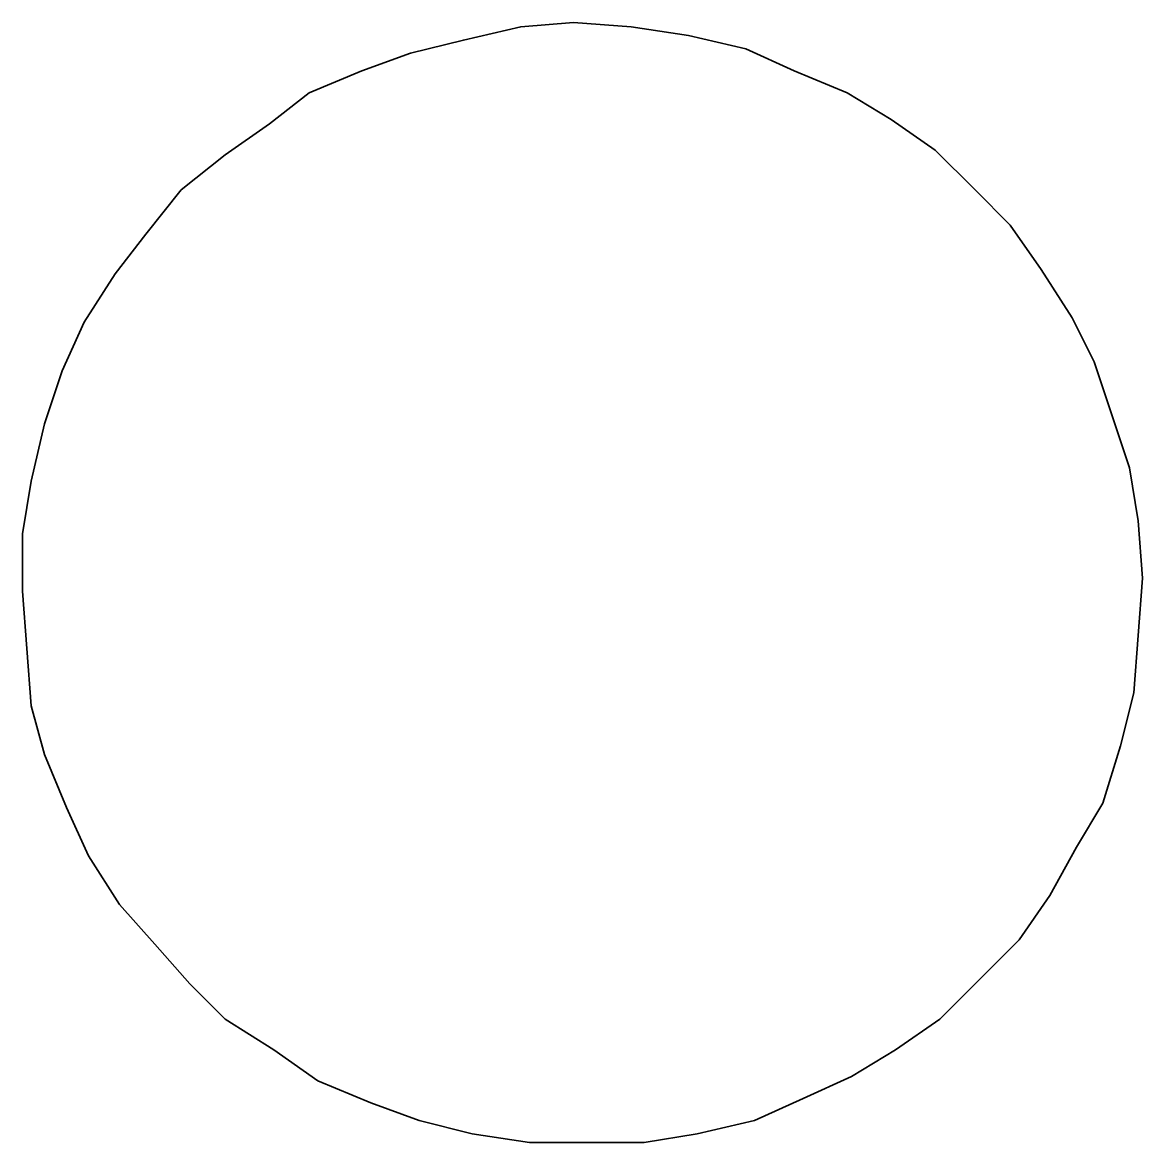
# Model space of a CAD drawing. Header units: centimetres. Extents: x -71 to 43, y 6 to 54.
# Drawn here: x 32.259 to 32.894, y 7.03 to 7.665 of the extents above; entities that cross this region are included whole.
import ezdxf

# ---------------------------------------------------------------- set-up
doc = ezdxf.new("R2010")
doc.units = ezdxf.units.CM
doc.header["$MEASUREMENT"] = 0
doc.layers.add('Camada 1', color=7, linetype='Continuous')

msp = doc.modelspace()

# ---------------------------------------------------------------- linework, layer by layer
at = {"layer": 'Camada 1', "color": 240, "lineweight": 35}
msp.add_open_spline([(32.89197, 7.31739), (32.89197, 7.31739), (32.89448, 7.34989), (32.89448, 7.34989), (32.89448, 7.34989), (32.89448, 7.34989), (32.89197, 7.3824), (32.89197, 7.3824), (32.89197, 7.3824), (32.89197, 7.3824), (32.88698, 7.41239), (32.88698, 7.41239), (32.88698, 7.41239), (32.88698, 7.41239), (32.87698, 7.44239), (32.87698, 7.44239), (32.87698, 7.44239), (32.87698, 7.44239), (32.86698, 7.47239), (32.86698, 7.47239), (32.86698, 7.47239), (32.86698, 7.47239), (32.85448, 7.49739), (32.85448, 7.49739), (32.85448, 7.49739), (32.85448, 7.49739), (32.83698, 7.52489), (32.83698, 7.52489), (32.83698, 7.52489), (32.83698, 7.52489), (32.81948, 7.54989), (32.81948, 7.54989), (32.81948, 7.54989), (32.81948, 7.54989), (32.79948, 7.56989), (32.79948, 7.56989), (32.79948, 7.56989), (32.79948, 7.56989), (32.77698, 7.59239), (32.77698, 7.59239), (32.77698, 7.59239), (32.77698, 7.59239), (32.75197, 7.60989), (32.75197, 7.60989), (32.75197, 7.60989), (32.75197, 7.60989), (32.72698, 7.62489), (32.72698, 7.62489), (32.72698, 7.62489), (32.72698, 7.62489), (32.69698, 7.63739), (32.69698, 7.63739), (32.69698, 7.63739), (32.69698, 7.63739), (32.66948, 7.64989), (32.66948, 7.64989), (32.66948, 7.64989), (32.66948, 7.64989), (32.63698, 7.65739), (32.63698, 7.65739), (32.63698, 7.65739), (32.63698, 7.65739), (32.60448, 7.66239), (32.60448, 7.66239), (32.60448, 7.66239), (32.60448, 7.66239), (32.57197, 7.66489), (32.57197, 7.66489), (32.57197, 7.66489), (32.57197, 7.66489), (32.54198, 7.66239), (32.54198, 7.66239), (32.54198, 7.66239), (32.54198, 7.66239), (32.50948, 7.65489), (32.50948, 7.65489), (32.50948, 7.65489), (32.50948, 7.65489), (32.47948, 7.64739), (32.47948, 7.64739), (32.47948, 7.64739), (32.47948, 7.64739), (32.45198, 7.63739), (32.45198, 7.63739), (32.45198, 7.63739), (32.45198, 7.63739), (32.42198, 7.62489), (32.42198, 7.62489), (32.42198, 7.62489), (32.42198, 7.62489), (32.39948, 7.60739), (32.39948, 7.60739), (32.39948, 7.60739), (32.39948, 7.60739), (32.37447, 7.58989), (32.37447, 7.58989), (32.37447, 7.58989), (32.37447, 7.58989), (32.34948, 7.56989), (32.34948, 7.56989), (32.34948, 7.56989), (32.34948, 7.56989), (32.32948, 7.54489), (32.32948, 7.54489), (32.32948, 7.54489), (32.32948, 7.54489), (32.31198, 7.52239), (32.31198, 7.52239), (32.31198, 7.52239), (32.31198, 7.52239), (32.29447, 7.49489), (32.29447, 7.49489), (32.29447, 7.49489), (32.29447, 7.49489), (32.28198, 7.46739), (32.28198, 7.46739), (32.28198, 7.46739), (32.28198, 7.46739), (32.27198, 7.43739), (32.27198, 7.43739), (32.27198, 7.43739), (32.27198, 7.43739), (32.26448, 7.40489), (32.26448, 7.40489), (32.26448, 7.40489), (32.26448, 7.40489), (32.25948, 7.37489), (32.25948, 7.37489), (32.25948, 7.37489), (32.25948, 7.37489), (32.25948, 7.3424), (32.25948, 7.3424), (32.25948, 7.3424), (32.25948, 7.3424), (32.26198, 7.30989), (32.26198, 7.30989), (32.26198, 7.30989), (32.26198, 7.30989), (32.26448, 7.27739), (32.26448, 7.27739), (32.26448, 7.27739), (32.26448, 7.27739), (32.27198, 7.24989), (32.27198, 7.24989), (32.27198, 7.24989), (32.27198, 7.24989), (32.28448, 7.21989), (32.28448, 7.21989), (32.28448, 7.21989), (32.28448, 7.21989), (32.29697, 7.19239), (32.29697, 7.19239), (32.29697, 7.19239), (32.29697, 7.19239), (32.31447, 7.16489), (32.31447, 7.16489), (32.31447, 7.16489), (32.31447, 7.16489), (32.33447, 7.14239), (32.33447, 7.14239), (32.33447, 7.14239), (32.33447, 7.14239), (32.35447, 7.11989), (32.35447, 7.11989), (32.35447, 7.11989), (32.35447, 7.11989), (32.37447, 7.09989), (32.37447, 7.09989), (32.37447, 7.09989), (32.37447, 7.09989), (32.40198, 7.08239), (32.40198, 7.08239), (32.40198, 7.08239), (32.40198, 7.08239), (32.42698, 7.0649), (32.42698, 7.0649), (32.42698, 7.0649), (32.42698, 7.0649), (32.45698, 7.05239), (32.45698, 7.05239), (32.45698, 7.05239), (32.45698, 7.05239), (32.48448, 7.04239), (32.48448, 7.04239), (32.48448, 7.04239), (32.48448, 7.04239), (32.51447, 7.03489), (32.51447, 7.03489), (32.51447, 7.03489), (32.51447, 7.03489), (32.54698, 7.02989), (32.54698, 7.02989), (32.54698, 7.02989), (32.54698, 7.02989), (32.57948, 7.02989), (32.57948, 7.02989), (32.57948, 7.02989), (32.57948, 7.02989), (32.61197, 7.02989), (32.61197, 7.02989), (32.61197, 7.02989), (32.61197, 7.02989), (32.64198, 7.03489), (32.64198, 7.03489), (32.64198, 7.03489), (32.64198, 7.03489), (32.67448, 7.04239), (32.67448, 7.04239), (32.67448, 7.04239), (32.67448, 7.04239), (32.70198, 7.05489), (32.70198, 7.05489), (32.70198, 7.05489), (32.70198, 7.05489), (32.72948, 7.06739), (32.72948, 7.06739), (32.72948, 7.06739), (32.72948, 7.06739), (32.75448, 7.08239), (32.75448, 7.08239), (32.75448, 7.08239), (32.75448, 7.08239), (32.77948, 7.09989), (32.77948, 7.09989), (32.77948, 7.09989), (32.77948, 7.09989), (32.80198, 7.12239), (32.80198, 7.12239), (32.80198, 7.12239), (32.80198, 7.12239), (32.82448, 7.14489), (32.82448, 7.14489), (32.82448, 7.14489), (32.82448, 7.14489), (32.84198, 7.16989), (32.84198, 7.16989), (32.84198, 7.16989), (32.84198, 7.16989), (32.85698, 7.19739), (32.85698, 7.19739), (32.85698, 7.19739), (32.85698, 7.19739), (32.87197, 7.22239), (32.87197, 7.22239), (32.87197, 7.22239), (32.87197, 7.22239), (32.88198, 7.25489), (32.88198, 7.25489), (32.88198, 7.25489), (32.88198, 7.25489), (32.88947, 7.28489), (32.88947, 7.28489), (32.88947, 7.28489), (32.88947, 7.28489), (32.89197, 7.31739), (32.89197, 7.31739)], degree=3, knots=[0, 0, 0, 0, 0.015385, 0.015385, 0.015385, 0.015385, 0.030769, 0.030769, 0.030769, 0.030769, 0.046154, 0.046154, 0.046154, 0.046154, 0.061538, 0.061538, 0.061538, 0.061538, 0.076923, 0.076923, 0.076923, 0.076923, 0.092308, 0.092308, 0.092308, 0.092308, 0.107692, 0.107692, 0.107692, 0.107692, 0.123077, 0.123077, 0.123077, 0.123077, 0.138462, 0.138462, 0.138462, 0.138462, 0.153846, 0.153846, 0.153846, 0.153846, 0.169231, 0.169231, 0.169231, 0.169231, 0.184615, 0.184615, 0.184615, 0.184615, 0.2, 0.2, 0.2, 0.2, 0.215385, 0.215385, 0.215385, 0.215385, 0.230769, 0.230769, 0.230769, 0.230769, 0.246154, 0.246154, 0.246154, 0.246154, 0.261538, 0.261538, 0.261538, 0.261538, 0.276923, 0.276923, 0.276923, 0.276923, 0.292308, 0.292308, 0.292308, 0.292308, 0.307692, 0.307692, 0.307692, 0.307692, 0.323077, 0.323077, 0.323077, 0.323077, 0.338462, 0.338462, 0.338462, 0.338462, 0.353846, 0.353846, 0.353846, 0.353846, 0.369231, 0.369231, 0.369231, 0.369231, 0.384615, 0.384615, 0.384615, 0.384615, 0.4, 0.4, 0.4, 0.4, 0.415385, 0.415385, 0.415385, 0.415385, 0.430769, 0.430769, 0.430769, 0.430769, 0.446154, 0.446154, 0.446154, 0.446154, 0.461538, 0.461538, 0.461538, 0.461538, 0.476923, 0.476923, 0.476923, 0.476923, 0.492308, 0.492308, 0.492308, 0.492308, 0.507692, 0.507692, 0.507692, 0.507692, 0.523077, 0.523077, 0.523077, 0.523077, 0.538462, 0.538462, 0.538462, 0.538462, 0.553846, 0.553846, 0.553846, 0.553846, 0.569231, 0.569231, 0.569231, 0.569231, 0.584615, 0.584615, 0.584615, 0.584615, 0.6, 0.6, 0.6, 0.6, 0.615385, 0.615385, 0.615385, 0.615385, 0.630769, 0.630769, 0.630769, 0.630769, 0.646154, 0.646154, 0.646154, 0.646154, 0.661538, 0.661538, 0.661538, 0.661538, 0.676923, 0.676923, 0.676923, 0.676923, 0.692308, 0.692308, 0.692308, 0.692308, 0.707692, 0.707692, 0.707692, 0.707692, 0.723077, 0.723077, 0.723077, 0.723077, 0.738462, 0.738462, 0.738462, 0.738462, 0.753846, 0.753846, 0.753846, 0.753846, 0.769231, 0.769231, 0.769231, 0.769231, 0.784615, 0.784615, 0.784615, 0.784615, 0.8, 0.8, 0.8, 0.8, 0.815385, 0.815385, 0.815385, 0.815385, 0.830769, 0.830769, 0.830769, 0.830769, 0.846154, 0.846154, 0.846154, 0.846154, 0.861538, 0.861538, 0.861538, 0.861538, 0.876923, 0.876923, 0.876923, 0.876923, 0.892308, 0.892308, 0.892308, 0.892308, 0.907692, 0.907692, 0.907692, 0.907692, 0.923077, 0.923077, 0.923077, 0.923077, 0.938462, 0.938462, 0.938462, 0.938462, 0.953846, 0.953846, 0.953846, 0.953846, 0.969231, 0.969231, 0.969231, 0.969231, 1, 1, 1, 1], dxfattribs=at)

doc.saveas('drawing.dxf')
